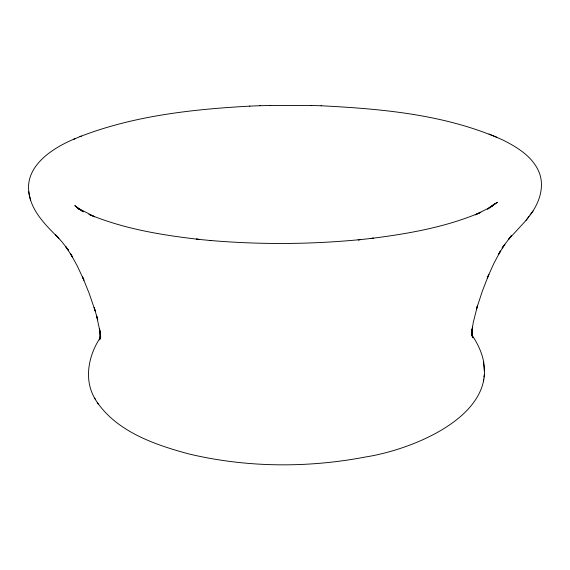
<?xml version="1.0" encoding="UTF-8"?>
<svg xmlns="http://www.w3.org/2000/svg" width="570" height="570" viewBox="0 0 570 570"><rect width="100%" height="100%" fill="white"/><g stroke="black" fill="none" stroke-linecap="round" stroke-linejoin="round"><path stroke-width="0.85" d="M97.221 402.399C118.033 432.117 154.84 444.693 188.364 453.827C246.24 467.649 307.123 468.17 365.491 456.99C420.183 448.462 519.918 405.626 471.789 334.818M483.389 381.294L483.666 379.157M483.937 377.069L484.215 374.946M530.178 214.897C539.476 202.948 545.12 185.913 538.721 171.356C532.067 156.223 516.997 147.11 502.826 139.992C445.954 114.541 382.598 108.899 321.074 105.771M471.711 334.825L473.043 337.768L471.611 334.084L472.836 337.768L471.711 333.421L472.48 337.105L471.81 331.989L472.131 335.666L472.067 329.667L471.932 333.329L472.587 326.389L471.996 330.037L473.314 322.314L477.582 305.328L476.52 308.933L482.32 291.199L488.875 274.334L487.307 277.939L493.934 263.319L500.51 250.985L498.365 254.619L504.878 244.316L502.12 247.964L511.354 235.702L508.568 239.4L526.096 220.341L528.953 216.514M526.096 220.341L533.043 211.057M491.475 206.853L495.223 203.39L488.048 208.827M487.428 209.261L497.432 202.3L487.564 208.684L475.23 214.826L480.866 212.304C445.989 227.159 408.27 233.771 370.856 238.474L373.421 238.189L358.195 239.849L360.39 239.607C310.23 244.473 259.621 244.744 209.411 240.412L211.655 240.633L196.372 239.136L198.994 239.393C161.609 235.089 123.882 228.891 88.956 214.356L94.67 216.821L77.107 207.687L83.256 211.84L74.812 205.578L78.624 209.012M75.026 138.717C52.59 147.829 22.878 166.846 29.469 195.239M79.943 136.65C133.978 115.646 192.425 109.319 249.909 106.113M73.537 139.351L81.368 136.045M270.109 105.429L311.149 105.471M249.646 106.127L260.048 105.707M259.863 105.721L270.216 105.422M310.949 105.464L321.352 105.778M496.848 137.256L489.053 134.036M77.898 208.164L79.536 209.732M28.657 191.47C30.944 210.921 45.743 225.264 58.881 238.331L55.432 234.641L61.923 241.787L68.514 250.301L65.771 246.675L72.447 256.928L70.317 253.308L77.085 265.591L83.933 280.162L82.379 276.571L89.177 293.379L95.233 311.085L94.178 307.479L97.727 319.763L96.672 316.151L100.099 332.168L99.515 328.519L100.256 335.459L100.135 331.79L100.142 337.796L100.477 334.12L99.871 339.25L100.648 335.552L99.422 339.919L100.762 336.956C88.336 355.01 83.263 380.397 95.625 399.791M94.634 398.202L98.204 403.973M29.818 196.721L30.637 200.519M484.272 370.757L483.374 361.921"/></g></svg>
